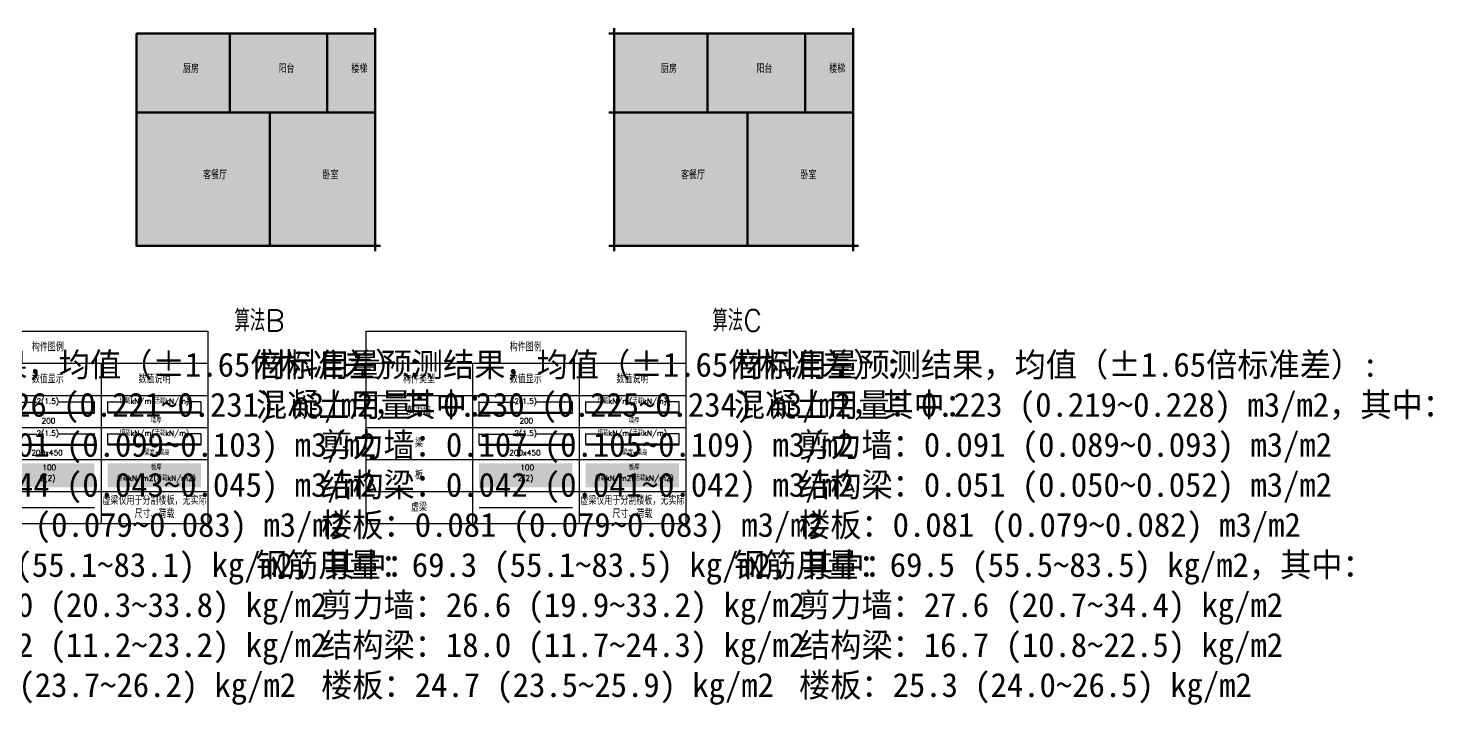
# Model space of a CAD drawing. Header units: millimetres. Extents: x -10775 to 97554, y -20484 to 9827.
# Drawn here: x 44877 to 97554, y -20484 to 4874 of the extents above; entities that cross this region are included whole.
import ezdxf

# ---------------------------------------------------------------- set-up
doc = ezdxf.new("R2010")
doc.units = ezdxf.units.MM
for name, color, linetype, lineweight in [('GANIO_BEAM', 5, 'Continuous', 50), ('GANIO_SHEARWALL', 1, 'Continuous', 50), ('GANIO_SPACE', 3, 'Continuous', 50), ('GANIO_WALL', 2, 'Continuous', 50), ('GANIO_WinDoor', 4, 'Continuous', 50)]:
    doc.layers.add(name, color=color, linetype=linetype, lineweight=lineweight)
for name, color, linetype in [('GANIO_CMQ', 3, 'Continuous'), ('GANIO_DUMMY_BEAM', 150, 'Continuous'), ('GANIO_LEGEND', 7, 'Continuous'), ('GANIO_SLAB', 6, 'Continuous'), ('GANIO_Text', 3, 'Continuous')]:
    doc.layers.add(name, color=color, linetype=linetype)
doc.styles.add('AIstructureText', font='txt.shx', dxfattribs={"bigfont": 'gbcbig.shx'})
doc.dimstyles.new('AIstructureDimStyle', dxfattribs={"dimtxt": 2, "dimasz": 0.18, "dimexe": 0.18, "dimexo": 0.0625, "dimgap": 0.09, "dimtad": 0, "dimtih": 1, "dimtoh": 1, "dimdec": 4, "dimzin": 0, "dimdsep": 46, "dimtxsty": 'AIstructureText', "dimcen": 0.09, "dimadec": 0, "dimazin": 0, "dimtfac": 1, "dimtdec": 4, "dimtofl": 0, "dimtmove": 0, "dimatfit": 3, "dimfxl": 1, "dimtolj": 1, "dimtzin": 0, "dimarcsym": 0})

# ---------------------------------------------------------------- blocks, each defined once
blk = doc.blocks.new('space2026042410032556202220')
at = {"layer": 'GANIO_SPACE', "color": 3}
blk.add_lwpolyline([(52436, 4674), (56096, 4674), (56096, 3569), (56096, 2819), (56096, 1714), (54786, 1714), (53936, 1714), (53086, 1714), (52436, 1714), (52436, 2819), (52436, 3569)], close=True, dxfattribs=at)
at = {"layer": 'GANIO_Text', "color": 3, "style": 'AIstructureText'}
blk.add_text('阳台', height=300, dxfattribs=at).set_placement((54266, 3194))
blk = doc.blocks.new('space2026042410032556202220space20260424100325562022205620222')
at = {"layer": 'GANIO_SPACE', "color": 3}
blk.add_lwpolyline([(48936, 4674), (52436, 4674), (52436, 3569), (52436, 2819), (52436, 1714), (48936, 1714)], close=True, dxfattribs=at)
at = {"layer": 'GANIO_Text', "color": 3, "style": 'AIstructureText'}
blk.add_text('厨房', height=300, dxfattribs=at).set_placement((50686, 3194))
blk = doc.blocks.new('space2026042410032556202220space20260424100325562022205620222space2026042410032556202220space202604241003255620222056202225620222')
at = {"layer": 'GANIO_SPACE', "color": 3}
blk.add_lwpolyline([(56096, 4674), (57896, 4674), (57896, 1714), (56096, 1714), (56096, 2819), (56096, 3569)], close=True, dxfattribs=at)
at = {"layer": 'GANIO_Text', "color": 3, "style": 'AIstructureText'}
blk.add_text('楼梯', height=300, dxfattribs=at).set_placement((56996, 3194))
blk = doc.blocks.new('space2026042410032556202220space20260424100325562022205620222space2026042410032556202220space202604241003255620222056202225620222space2026042410032556202220space20260424100325562022205620222space2026042410032556202220space2026042410032556202220562022256202225620222')
at = {"layer": 'GANIO_SPACE', "color": 3}
blk.add_lwpolyline([(54786, 1714), (56096, 1714), (57896, 1714), (57896, -3286), (53936, -3286), (53936, 1714)], close=True, dxfattribs=at)
at = {"layer": 'GANIO_Text', "color": 3, "style": 'AIstructureText'}
blk.add_text('卧室', height=300, dxfattribs=at).set_placement((55916, -786))
blk = doc.blocks.new('space2026042410032556202220space20260424100325562022205620222space2026042410032556202220space202604241003255620222056202225620222space2026042410032556202220space20260424100325562022205620222space2026042410032556202220space2026042410032556202220562022256202225620222space2026042410032556202220space20260424100325562022205620222space2026042410032556202220space202604241003255620222056202225620222space2026042410032556202220space20260424100325562022205620222space2026042410032556202220space20260424100325562022205620222562022256202225620222')
at = {"layer": 'GANIO_SPACE', "color": 3}
blk.add_lwpolyline([(48936, 1714), (52436, 1714), (53086, 1714), (53936, 1714), (53936, -3286), (48936, -3286)], close=True, dxfattribs=at)
at = {"layer": 'GANIO_Text', "color": 3, "style": 'AIstructureText'}
blk.add_text('客餐厅', height=300, dxfattribs=at).set_placement((51436, -786))
blk = doc.blocks.new('AIstructureGAN2026042410032560520')
at = {"layer": 'GANIO_WALL', "color": 2, "lineweight": 50}
for p, q in [((48936.101, 4674.424), (52436.101, 4674.424)), ((48936.101, 1714.424), (48936.101, 4674.424)), ((52436.101, 4674.424), (56096.101, 4674.424)), ((52436.101, 3569.424), (52436.101, 4674.424)), ((56096.101, 4674.424), (57896.101, 4674.424)), ((56096.101, 3569.424), (56096.101, 4674.424)), ((57896.101, 1714.424), (57896.101, 4674.424)), ((52436.101, 1714.424), (52436.101, 2819.424)), ((56096.101, 1714.424), (56096.101, 2819.424)), ((48936.101, 1714.424), (52436.101, 1714.424)), ((48936.101, -3285.576), (48936.101, 1714.424)), ((52436.101, 1714.424), (53086.101, 1714.424)), ((53936.101, -3285.576), (53936.101, 1714.424)), ((54786.101, 1714.424), (56096.101, 1714.424)), ((56096.101, 1714.424), (57896.101, 1714.424)), ((57896.101, -3285.576), (57896.101, 1714.424)), ((48936.101, -3285.576), (53936.101, -3285.576)), ((53936.101, -3285.576), (57896.101, -3285.576))]:
    blk.add_line(p, q, dxfattribs=at)
at = {"layer": 'GANIO_WinDoor', "color": 4, "lineweight": 50}
for p, q in [((52436.101, 2819.424), (52436.101, 3569.424)), ((56096.101, 2819.424), (56096.101, 3569.424)), ((53086.101, 1714.424), (53936.101, 1714.424)), ((53936.101, 1714.424), (54786.101, 1714.424))]:
    blk.add_line(p, q, dxfattribs=at)
for name in ['space2026042410032556202220space20260424100325562022205620222', 'space2026042410032556202220', 'space2026042410032556202220space20260424100325562022205620222space2026042410032556202220space202604241003255620222056202225620222', 'space2026042410032556202220space20260424100325562022205620222space2026042410032556202220space202604241003255620222056202225620222space2026042410032556202220space20260424100325562022205620222space2026042410032556202220space2026042410032556202220562022256202225620222space2026042410032556202220space20260424100325562022205620222space2026042410032556202220space202604241003255620222056202225620222space2026042410032556202220space20260424100325562022205620222space2026042410032556202220space20260424100325562022205620222562022256202225620222', 'space2026042410032556202220space20260424100325562022205620222space2026042410032556202220space202604241003255620222056202225620222space2026042410032556202220space20260424100325562022205620222space2026042410032556202220space2026042410032556202220562022256202225620222']:
    blk.add_blockref(name, (0, 0))
blk = doc.blocks.new('*D64')
at = {"layer": 'Defpoints', "color": 0, "transparency": 16777216}
for p in [(49616.101, -6085.576), (46116.101, -6485.576), (49616.101, -6485.576)]:
    blk.add_point(p, dxfattribs=at)
at = {"layer": 'GANIO_LEGEND', "color": 0, "lineweight": -2, "transparency": 16777216}
for p, q in [((46116.101, -6479.326), (46116.101, -6067.576)), ((46134.101, -6085.576), (47457.101, -6085.576)), ((49598.101, -6085.576), (48275.101, -6085.576)), ((49616.101, -6479.326), (49616.101, -6067.576))]:
    blk.add_line(p, q, dxfattribs=at)
at = {"layer": 'GANIO_LEGEND', "color": 0, "transparency": 16777216}
for points in [[(46134.101, -6082.576), (46134.101, -6088.576), (46116.101, -6085.576)], [(49598.101, -6082.576), (49598.101, -6088.576), (49616.101, -6085.576)]]:
    blk.add_solid(points, dxfattribs=at)
at = {"layer": 'GANIO_LEGEND', "color": 0, "transparency": 16777216, "insert": (47866.101, -6085.576), "char_height": 200, "attachment_point": 5, "style": 'AIstructureText'}
blk.add_mtext('\\A1;2(1.5)', dxfattribs=at)
blk = doc.blocks.new('*D65')
at = {"layer": 'Defpoints', "color": 0, "transparency": 16777216}
for p in [(49616, -6086), (46116, -6486), (49616, -6486)]:
    blk.add_point(p, dxfattribs=at)
at = {"layer": 'GANIO_LEGEND', "color": 0, "lineweight": -2, "transparency": 16777216}
for p, q in [((46116, -6479), (46116, -6068)), ((46134, -6086), (46673, -6086)), ((49598, -6086), (49060, -6086)), ((49616, -6479), (49616, -6068))]:
    blk.add_line(p, q, dxfattribs=at)
at = {"layer": 'GANIO_LEGEND', "color": 0, "transparency": 16777216}
for points in [[(46134, -6083), (46134, -6089), (46116, -6086)], [(49598, -6083), (49598, -6089), (49616, -6086)]]:
    blk.add_solid(points, dxfattribs=at)
at = {"layer": 'GANIO_LEGEND', "color": 0, "transparency": 16777216, "insert": (47866, -6086), "char_height": 200, "attachment_point": 5, "style": 'AIstructureText'}
blk.add_mtext('\\A1;恒载kN/m(活载kN/m)', dxfattribs=at)
blk = doc.blocks.new('*D66')
at = {"layer": 'Defpoints', "color": 0, "transparency": 16777216}
for p in [(49616.101, -7285.576), (46116.101, -7685.576), (49616.101, -7685.576)]:
    blk.add_point(p, dxfattribs=at)
at = {"layer": 'GANIO_LEGEND', "color": 0, "lineweight": -2, "transparency": 16777216}
for p, q in [((46116.101, -7679.326), (46116.101, -7267.576)), ((46134.101, -7285.576), (47457.101, -7285.576)), ((49598.101, -7285.576), (48275.101, -7285.576)), ((49616.101, -7679.326), (49616.101, -7267.576))]:
    blk.add_line(p, q, dxfattribs=at)
at = {"layer": 'GANIO_LEGEND', "color": 0, "transparency": 16777216}
for points in [[(46134.101, -7282.576), (46134.101, -7288.576), (46116.101, -7285.576)], [(49598.101, -7282.576), (49598.101, -7288.576), (49616.101, -7285.576)]]:
    blk.add_solid(points, dxfattribs=at)
at = {"layer": 'GANIO_LEGEND', "color": 0, "transparency": 16777216, "insert": (47866.101, -7285.576), "char_height": 200, "attachment_point": 5, "style": 'AIstructureText'}
blk.add_mtext('\\A1;2(1.5)', dxfattribs=at)
blk = doc.blocks.new('*D67')
at = {"layer": 'Defpoints', "color": 0, "transparency": 16777216}
for p in [(49616, -7286), (46116, -7686), (49616, -7686)]:
    blk.add_point(p, dxfattribs=at)
at = {"layer": 'GANIO_LEGEND', "color": 0, "lineweight": -2, "transparency": 16777216}
for p, q in [((46116, -7679), (46116, -7268)), ((46134, -7286), (46673, -7286)), ((49598, -7286), (49060, -7286)), ((49616, -7679), (49616, -7268))]:
    blk.add_line(p, q, dxfattribs=at)
at = {"layer": 'GANIO_LEGEND', "color": 0, "transparency": 16777216}
for points in [[(46134, -7283), (46134, -7289), (46116, -7286)], [(49598, -7283), (49598, -7289), (49616, -7286)]]:
    blk.add_solid(points, dxfattribs=at)
at = {"layer": 'GANIO_LEGEND', "color": 0, "transparency": 16777216, "insert": (47866, -7286), "char_height": 200, "attachment_point": 5, "style": 'AIstructureText'}
blk.add_mtext('\\A1;恒载kN/m(活载kN/m)', dxfattribs=at)
blk = doc.blocks.new('AIstructureGAN2026042410032560520table605605605605605')
at = {"layer": 'GANIO_LEGEND', "transparency": 33554512}
blk.add_hatch(color=6, dxfattribs=at).paths.add_polyline_path([(46116.101, -8385.576), (46116.101, -9285.576), (49616.101, -9285.576), (49616.101, -8385.576)], flags=16)
at = {"layer": 'GANIO_LEGEND', "color": 7, "style": 'AIstructureText'}
for s, p in [('2(2)', (47566.101, -9035.576)), ('100', (47666.101, -8635.576))]:
    blk.add_text(s, height=200, dxfattribs=at).set_placement(p)
blk = doc.blocks.new('AIstructureGAN2026042410032560520table605605605605605605')
at = {"layer": 'GANIO_LEGEND', "transparency": 33554512}
blk.add_hatch(color=6, dxfattribs=at).paths.add_polyline_path([(46116, -8386), (46116, -9286), (49616, -9286), (49616, -8386)], flags=16)
at = {"layer": 'GANIO_LEGEND', "color": 7, "style": 'AIstructureText'}
for s, p in [('板厚', (47732, -8636)), ('恒载kN/m2(活载kN/m2)', (46475, -9036))]:
    blk.add_text(s, height=200, dxfattribs=at).set_placement(p)
blk = doc.blocks.new('AIstructureGAN2026042410032560520table605605605605605605605')
at = {"layer": 'GANIO_DUMMY_BEAM'}
blk.add_line((46116.101, -10485.576), (49616.101, -10485.576), dxfattribs=at)
blk = doc.blocks.new('space2026042410032531119920')
at = {"layer": 'GANIO_SPACE', "color": 3}
blk.add_lwpolyline([(70356, 4674), (74016, 4674), (74016, 3569), (74016, 2819), (74016, 1714), (72706, 1714), (71856, 1714), (71006, 1714), (70356, 1714), (70356, 2819), (70356, 3569)], close=True, dxfattribs=at)
at = {"layer": 'GANIO_Text', "color": 3, "style": 'AIstructureText'}
blk.add_text('阳台', height=300, dxfattribs=at).set_placement((72186, 3194))
blk = doc.blocks.new('space2026042410032531119920space20260424100325311199203111992')
at = {"layer": 'GANIO_SPACE', "color": 3}
blk.add_lwpolyline([(66856, 4674), (70356, 4674), (70356, 3569), (70356, 2819), (70356, 1714), (66856, 1714)], close=True, dxfattribs=at)
at = {"layer": 'GANIO_Text', "color": 3, "style": 'AIstructureText'}
blk.add_text('厨房', height=300, dxfattribs=at).set_placement((68606, 3194))
blk = doc.blocks.new('space2026042410032531119920space20260424100325311199203111992space2026042410032531119920space202604241003253111992031119923111992')
at = {"layer": 'GANIO_SPACE', "color": 3}
blk.add_lwpolyline([(74016, 4674), (75816, 4674), (75816, 1714), (74016, 1714), (74016, 2819), (74016, 3569)], close=True, dxfattribs=at)
at = {"layer": 'GANIO_Text', "color": 3, "style": 'AIstructureText'}
blk.add_text('楼梯', height=300, dxfattribs=at).set_placement((74916, 3194))
blk = doc.blocks.new('space2026042410032531119920space20260424100325311199203111992space2026042410032531119920space202604241003253111992031119923111992space2026042410032531119920space20260424100325311199203111992space2026042410032531119920space2026042410032531119920311199231119923111992')
at = {"layer": 'GANIO_SPACE', "color": 3}
blk.add_lwpolyline([(72706, 1714), (74016, 1714), (75816, 1714), (75816, -3286), (71856, -3286), (71856, 1714)], close=True, dxfattribs=at)
at = {"layer": 'GANIO_Text', "color": 3, "style": 'AIstructureText'}
blk.add_text('卧室', height=300, dxfattribs=at).set_placement((73836, -786))
blk = doc.blocks.new('space2026042410032531119920space20260424100325311199203111992space2026042410032531119920space202604241003253111992031119923111992space2026042410032531119920space20260424100325311199203111992space2026042410032531119920space2026042410032531119920311199231119923111992space2026042410032531119920space20260424100325311199203111992space2026042410032531119920space202604241003253111992031119923111992space2026042410032531119920space20260424100325311199203111992space2026042410032531119920space20260424100325311199203111992311199231119923111992')
at = {"layer": 'GANIO_SPACE', "color": 3}
blk.add_lwpolyline([(66856, 1714), (70356, 1714), (71006, 1714), (71856, 1714), (71856, -3286), (66856, -3286)], close=True, dxfattribs=at)
at = {"layer": 'GANIO_Text', "color": 3, "style": 'AIstructureText'}
blk.add_text('客餐厅', height=300, dxfattribs=at).set_placement((69356, -786))
blk = doc.blocks.new('AIstructureGAN2026042410032537930')
at = {"layer": 'GANIO_WALL', "color": 2, "lineweight": 50}
for p, q in [((66856.101, 4674.424), (70356.101, 4674.424)), ((66856.101, 1714.424), (66856.101, 4674.424)), ((70356.101, 4674.424), (74016.101, 4674.424)), ((70356.101, 3569.424), (70356.101, 4674.424)), ((74016.101, 4674.424), (75816.101, 4674.424)), ((74016.101, 3569.424), (74016.101, 4674.424)), ((75816.101, 1714.424), (75816.101, 4674.424)), ((70356.101, 1714.424), (70356.101, 2819.424)), ((74016.101, 1714.424), (74016.101, 2819.424)), ((66856.101, 1714.424), (70356.101, 1714.424)), ((66856.101, -3285.576), (66856.101, 1714.424)), ((70356.101, 1714.424), (71006.101, 1714.424)), ((71856.101, -3285.576), (71856.101, 1714.424)), ((72706.101, 1714.424), (74016.101, 1714.424)), ((74016.101, 1714.424), (75816.101, 1714.424)), ((75816.101, -3285.576), (75816.101, 1714.424)), ((66856.101, -3285.576), (71856.101, -3285.576)), ((71856.101, -3285.576), (75816.101, -3285.576))]:
    blk.add_line(p, q, dxfattribs=at)
at = {"layer": 'GANIO_WinDoor', "color": 4, "lineweight": 50}
for p, q in [((70356.101, 2819.424), (70356.101, 3569.424)), ((74016.101, 2819.424), (74016.101, 3569.424)), ((71006.101, 1714.424), (71856.101, 1714.424)), ((71856.101, 1714.424), (72706.101, 1714.424))]:
    blk.add_line(p, q, dxfattribs=at)
for name in ['space2026042410032531119920space20260424100325311199203111992', 'space2026042410032531119920', 'space2026042410032531119920space20260424100325311199203111992space2026042410032531119920space202604241003253111992031119923111992', 'space2026042410032531119920space20260424100325311199203111992space2026042410032531119920space202604241003253111992031119923111992space2026042410032531119920space20260424100325311199203111992space2026042410032531119920space2026042410032531119920311199231119923111992space2026042410032531119920space20260424100325311199203111992space2026042410032531119920space202604241003253111992031119923111992space2026042410032531119920space20260424100325311199203111992space2026042410032531119920space20260424100325311199203111992311199231119923111992', 'space2026042410032531119920space20260424100325311199203111992space2026042410032531119920space202604241003253111992031119923111992space2026042410032531119920space20260424100325311199203111992space2026042410032531119920space2026042410032531119920311199231119923111992']:
    blk.add_blockref(name, (0, 0))
blk = doc.blocks.new('*D82')
at = {"layer": 'Defpoints', "color": 0, "transparency": 16777216}
for p in [(67536.101, -6085.576), (64036.101, -6485.576), (67536.101, -6485.576)]:
    blk.add_point(p, dxfattribs=at)
at = {"layer": 'GANIO_LEGEND', "color": 0, "lineweight": -2, "transparency": 16777216}
for p, q in [((64036.101, -6479.326), (64036.101, -6067.576)), ((64054.101, -6085.576), (65377.101, -6085.576)), ((67518.101, -6085.576), (66195.101, -6085.576)), ((67536.101, -6479.326), (67536.101, -6067.576))]:
    blk.add_line(p, q, dxfattribs=at)
at = {"layer": 'GANIO_LEGEND', "color": 0, "transparency": 16777216}
for points in [[(64054.101, -6082.576), (64054.101, -6088.576), (64036.101, -6085.576)], [(67518.101, -6082.576), (67518.101, -6088.576), (67536.101, -6085.576)]]:
    blk.add_solid(points, dxfattribs=at)
at = {"layer": 'GANIO_LEGEND', "color": 0, "transparency": 16777216, "insert": (65786.101, -6085.576), "char_height": 200, "attachment_point": 5, "style": 'AIstructureText'}
blk.add_mtext('\\A1;2(1.5)', dxfattribs=at)
blk = doc.blocks.new('*D83')
at = {"layer": 'Defpoints', "color": 0, "transparency": 16777216}
for p in [(67536, -6086), (64036, -6486), (67536, -6486)]:
    blk.add_point(p, dxfattribs=at)
at = {"layer": 'GANIO_LEGEND', "color": 0, "lineweight": -2, "transparency": 16777216}
for p, q in [((64036, -6479), (64036, -6068)), ((64054, -6086), (64593, -6086)), ((67518, -6086), (66980, -6086)), ((67536, -6479), (67536, -6068))]:
    blk.add_line(p, q, dxfattribs=at)
at = {"layer": 'GANIO_LEGEND', "color": 0, "transparency": 16777216}
for points in [[(64054, -6083), (64054, -6089), (64036, -6086)], [(67518, -6083), (67518, -6089), (67536, -6086)]]:
    blk.add_solid(points, dxfattribs=at)
at = {"layer": 'GANIO_LEGEND', "color": 0, "transparency": 16777216, "insert": (65786, -6086), "char_height": 200, "attachment_point": 5, "style": 'AIstructureText'}
blk.add_mtext('\\A1;恒载kN/m(活载kN/m)', dxfattribs=at)
blk = doc.blocks.new('*D84')
at = {"layer": 'Defpoints', "color": 0, "transparency": 16777216}
for p in [(67536.101, -7285.576), (64036.101, -7685.576), (67536.101, -7685.576)]:
    blk.add_point(p, dxfattribs=at)
at = {"layer": 'GANIO_LEGEND', "color": 0, "lineweight": -2, "transparency": 16777216}
for p, q in [((64036.101, -7679.326), (64036.101, -7267.576)), ((64054.101, -7285.576), (65377.101, -7285.576)), ((67518.101, -7285.576), (66195.101, -7285.576)), ((67536.101, -7679.326), (67536.101, -7267.576))]:
    blk.add_line(p, q, dxfattribs=at)
at = {"layer": 'GANIO_LEGEND', "color": 0, "transparency": 16777216}
for points in [[(64054.101, -7282.576), (64054.101, -7288.576), (64036.101, -7285.576)], [(67518.101, -7282.576), (67518.101, -7288.576), (67536.101, -7285.576)]]:
    blk.add_solid(points, dxfattribs=at)
at = {"layer": 'GANIO_LEGEND', "color": 0, "transparency": 16777216, "insert": (65786.101, -7285.576), "char_height": 200, "attachment_point": 5, "style": 'AIstructureText'}
blk.add_mtext('\\A1;2(1.5)', dxfattribs=at)
blk = doc.blocks.new('*D85')
at = {"layer": 'Defpoints', "color": 0, "transparency": 16777216}
for p in [(67536, -7286), (64036, -7686), (67536, -7686)]:
    blk.add_point(p, dxfattribs=at)
at = {"layer": 'GANIO_LEGEND', "color": 0, "lineweight": -2, "transparency": 16777216}
for p, q in [((64036, -7679), (64036, -7268)), ((64054, -7286), (64593, -7286)), ((67518, -7286), (66980, -7286)), ((67536, -7679), (67536, -7268))]:
    blk.add_line(p, q, dxfattribs=at)
at = {"layer": 'GANIO_LEGEND', "color": 0, "transparency": 16777216}
for points in [[(64054, -7283), (64054, -7289), (64036, -7286)], [(67518, -7283), (67518, -7289), (67536, -7286)]]:
    blk.add_solid(points, dxfattribs=at)
at = {"layer": 'GANIO_LEGEND', "color": 0, "transparency": 16777216, "insert": (65786, -7286), "char_height": 200, "attachment_point": 5, "style": 'AIstructureText'}
blk.add_mtext('\\A1;恒载kN/m(活载kN/m)', dxfattribs=at)
blk = doc.blocks.new('AIstructureGAN2026042410032537930table702702702702702')
at = {"layer": 'GANIO_LEGEND', "transparency": 33554512}
blk.add_hatch(color=6, dxfattribs=at).paths.add_polyline_path([(64036.101, -8385.576), (64036.101, -9285.576), (67536.101, -9285.576), (67536.101, -8385.576)], flags=16)
at = {"layer": 'GANIO_LEGEND', "color": 7, "style": 'AIstructureText'}
for s, p in [('2(2)', (65486.101, -9035.576)), ('100', (65586.101, -8635.576))]:
    blk.add_text(s, height=200, dxfattribs=at).set_placement(p)
blk = doc.blocks.new('AIstructureGAN2026042410032537930table702702702702702702')
at = {"layer": 'GANIO_LEGEND', "transparency": 33554512}
blk.add_hatch(color=6, dxfattribs=at).paths.add_polyline_path([(64036, -8386), (64036, -9286), (67536, -9286), (67536, -8386)], flags=16)
at = {"layer": 'GANIO_LEGEND', "color": 7, "style": 'AIstructureText'}
for s, p in [('板厚', (65652, -8636)), ('恒载kN/m2(活载kN/m2)', (64395, -9036))]:
    blk.add_text(s, height=200, dxfattribs=at).set_placement(p)
blk = doc.blocks.new('AIstructureGAN2026042410032537930table702702702702702702702')
at = {"layer": 'GANIO_DUMMY_BEAM'}
blk.add_line((64036.101, -10485.576), (67536.101, -10485.576), dxfattribs=at)
blk = doc.blocks.new('AIstructureGAN2026042410032560520table605')
at = {"layer": 'GANIO_SHEARWALL'}
blk.add_line((46116.101, -6485.576), (49616.101, -6485.576), dxfattribs=at)
at = {"layer": 'GANIO_LEGEND', "color": 7, "style": 'AIstructureText'}
blk.add_text('200', height=200, dxfattribs=at).set_placement((47632.76767, -6885.576))
at = {"layer": 'GANIO_LEGEND', "color": 7}
dim = blk.add_linear_dim(base=(49616.101, -6085.576), p1=(46116.101, -6485.576), p2=(49616.101, -6485.576), text='2(1.5)', dimstyle='AIstructureDimStyle', override={"dimscale": 100, "dimtxt": 2}, dxfattribs=at)
dim.commit()
dim.dimension.update_dxf_attribs({"geometry": '*D64', "text_midpoint": (47866.101, -6085.576), "dimtype": 160})
blk = doc.blocks.new('AIstructureGAN2026042410032560520table605605')
at = {"layer": 'GANIO_SHEARWALL'}
blk.add_line((46116.101, -6485.576), (49616.101, -6485.576), dxfattribs=at)
at = {"layer": 'GANIO_LEGEND', "color": 7, "style": 'AIstructureText'}
blk.add_text('墙厚', height=200, dxfattribs=at).set_placement((47731.54218, -6885.576))
at = {"layer": 'GANIO_LEGEND', "color": 7}
dim = blk.add_linear_dim(base=(49616.101, -6085.576), p1=(46116.101, -6485.576), p2=(49616.101, -6485.576), text='恒载kN/m(活载kN/m)', dimstyle='AIstructureDimStyle', override={"dimscale": 100, "dimtxt": 2}, dxfattribs=at)
dim.commit()
dim.dimension.update_dxf_attribs({"geometry": '*D65', "text_midpoint": (47866.101, -6085.576), "dimtype": 160})
blk = doc.blocks.new('AIstructureGAN2026042410032560520table605605605')
at = {"layer": 'GANIO_BEAM'}
blk.add_line((46116.101, -7685.576), (49616.101, -7685.576), dxfattribs=at)
at = {"layer": 'GANIO_LEGEND', "color": 7, "style": 'AIstructureText'}
blk.add_text('200x450', height=200, dxfattribs=at).set_placement((47249.43433, -8085.576))
at = {"layer": 'GANIO_LEGEND', "color": 7}
dim = blk.add_linear_dim(base=(49616.101, -7285.576), p1=(46116.101, -7685.576), p2=(49616.101, -7685.576), text='2(1.5)', dimstyle='AIstructureDimStyle', override={"dimscale": 100, "dimtxt": 2}, dxfattribs=at)
dim.commit()
dim.dimension.update_dxf_attribs({"geometry": '*D66', "text_midpoint": (47866.101, -7285.576), "dimtype": 160})
blk = doc.blocks.new('AIstructureGAN2026042410032560520table605605605605')
at = {"layer": 'GANIO_BEAM'}
blk.add_line((46116.101, -7685.576), (49616.101, -7685.576), dxfattribs=at)
at = {"layer": 'GANIO_LEGEND', "color": 7, "style": 'AIstructureText'}
blk.add_text('梁宽x梁高', height=200, dxfattribs=at).set_placement((47487.05688, -8085.576))
at = {"layer": 'GANIO_LEGEND', "color": 7}
dim = blk.add_linear_dim(base=(49616.101, -7285.576), p1=(46116.101, -7685.576), p2=(49616.101, -7685.576), text='恒载kN/m(活载kN/m)', dimstyle='AIstructureDimStyle', override={"dimscale": 100, "dimtxt": 2}, dxfattribs=at)
dim.commit()
dim.dimension.update_dxf_attribs({"geometry": '*D67', "text_midpoint": (47866.101, -7285.576), "dimtype": 160})
blk = doc.blocks.new('*T68')
at = {"layer": 'GANIO_LEGEND', "color": 0, "linetype": 'ByBlock', "lineweight": -2, "transparency": 16777216}
for p, q in [((0, 0), (12000, 0)), ((0, 0), (0, -7200)), ((12000, 0), (12000, -7200)), ((0, -1200), (12000, -1200)), ((4000, -1200), (4000, -7200)), ((8000, -1200), (8000, -7200)), ((0, -2400), (12000, -2400)), ((0, -3600), (12000, -3600)), ((0, -4800), (12000, -4800)), ((0, -6000), (12000, -6000)), ((0, -7200), (12000, -7200))]:
    blk.add_line(p, q, dxfattribs=at)
at = {"layer": 'GANIO_LEGEND', "color": 0, "transparency": 16777216}
for name, p in [('AIstructureGAN2026042410032560520table605', (-41866, 3436)), ('AIstructureGAN2026042410032560520table605605', (-37866, 3439)), ('AIstructureGAN2026042410032560520table605605605', (-41866, 3436)), ('AIstructureGAN2026042410032560520table605605605605', (-37866, 3439)), ('AIstructureGAN2026042410032560520table605605605605605', (-41866, 3436)), ('AIstructureGAN2026042410032560520table605605605605605605', (-37866, 3436)), ('AIstructureGAN2026042410032560520table605605605605605605605', (-41866, 3886))]:
    blk.add_blockref(name, p, dxfattribs=at)
at = {"layer": 'GANIO_LEGEND', "color": 0, "transparency": 16777216, "char_height": 300, "attachment_point": 5, "style": 'AIstructureText'}
for s, insert, width in [('构件图例', (6000, -600), 11999.88), ('构件类型', (2000, -1800), 3999.88), ('数值显示', (6000, -1800), 3999.88), ('数值说明', (10000, -1800), 3999.88), ('剪力墙', (2000, -3000), 3999.88), ('梁', (2000, -4200), 3999.88), ('板', (2000, -5400), 3999.88), ('虚梁', (2000, -6600), 3999.88), ('虚梁仅用于分割楼板，无实际尺寸、荷载', (10000, -6600), 3999.88)]:
    blk.add_mtext(s, dxfattribs=dict(at, insert=insert, width=width))
blk = doc.blocks.new('AIstructureGAN2026042410032537930table702')
at = {"layer": 'GANIO_SHEARWALL'}
blk.add_line((64036.101, -6485.576), (67536.101, -6485.576), dxfattribs=at)
at = {"layer": 'GANIO_LEGEND', "color": 7, "style": 'AIstructureText'}
blk.add_text('200', height=200, dxfattribs=at).set_placement((65552.76767, -6885.576))
at = {"layer": 'GANIO_LEGEND', "color": 7}
dim = blk.add_linear_dim(base=(67536.101, -6085.576), p1=(64036.101, -6485.576), p2=(67536.101, -6485.576), text='2(1.5)', dimstyle='AIstructureDimStyle', override={"dimscale": 100, "dimtxt": 2}, dxfattribs=at)
dim.commit()
dim.dimension.update_dxf_attribs({"geometry": '*D82', "text_midpoint": (65786.101, -6085.576), "dimtype": 160})
blk = doc.blocks.new('AIstructureGAN2026042410032537930table702702')
at = {"layer": 'GANIO_SHEARWALL'}
blk.add_line((64036.101, -6485.576), (67536.101, -6485.576), dxfattribs=at)
at = {"layer": 'GANIO_LEGEND', "color": 7, "style": 'AIstructureText'}
blk.add_text('墙厚', height=200, dxfattribs=at).set_placement((65651.54218, -6885.576))
at = {"layer": 'GANIO_LEGEND', "color": 7}
dim = blk.add_linear_dim(base=(67536.101, -6085.576), p1=(64036.101, -6485.576), p2=(67536.101, -6485.576), text='恒载kN/m(活载kN/m)', dimstyle='AIstructureDimStyle', override={"dimscale": 100, "dimtxt": 2}, dxfattribs=at)
dim.commit()
dim.dimension.update_dxf_attribs({"geometry": '*D83', "text_midpoint": (65786.101, -6085.576), "dimtype": 160})
blk = doc.blocks.new('AIstructureGAN2026042410032537930table702702702')
at = {"layer": 'GANIO_BEAM'}
blk.add_line((64036.101, -7685.576), (67536.101, -7685.576), dxfattribs=at)
at = {"layer": 'GANIO_LEGEND', "color": 7, "style": 'AIstructureText'}
blk.add_text('200x450', height=200, dxfattribs=at).set_placement((65169.43433, -8085.576))
at = {"layer": 'GANIO_LEGEND', "color": 7}
dim = blk.add_linear_dim(base=(67536.101, -7285.576), p1=(64036.101, -7685.576), p2=(67536.101, -7685.576), text='2(1.5)', dimstyle='AIstructureDimStyle', override={"dimscale": 100, "dimtxt": 2}, dxfattribs=at)
dim.commit()
dim.dimension.update_dxf_attribs({"geometry": '*D84', "text_midpoint": (65786.101, -7285.576), "dimtype": 160})
blk = doc.blocks.new('AIstructureGAN2026042410032537930table702702702702')
at = {"layer": 'GANIO_BEAM'}
blk.add_line((64036.101, -7685.576), (67536.101, -7685.576), dxfattribs=at)
at = {"layer": 'GANIO_LEGEND', "color": 7, "style": 'AIstructureText'}
blk.add_text('梁宽x梁高', height=200, dxfattribs=at).set_placement((65407.05688, -8085.576))
at = {"layer": 'GANIO_LEGEND', "color": 7}
dim = blk.add_linear_dim(base=(67536.101, -7285.576), p1=(64036.101, -7685.576), p2=(67536.101, -7685.576), text='恒载kN/m(活载kN/m)', dimstyle='AIstructureDimStyle', override={"dimscale": 100, "dimtxt": 2}, dxfattribs=at)
dim.commit()
dim.dimension.update_dxf_attribs({"geometry": '*D85', "text_midpoint": (65786.101, -7285.576), "dimtype": 160})
blk = doc.blocks.new('*T86')
at = {"layer": 'GANIO_LEGEND', "color": 0, "linetype": 'ByBlock', "lineweight": -2, "transparency": 16777216}
for p, q in [((0, 0), (12000, 0)), ((0, 0), (0, -7200)), ((12000, 0), (12000, -7200)), ((0, -1200), (12000, -1200)), ((4000, -1200), (4000, -7200)), ((8000, -1200), (8000, -7200)), ((0, -2400), (12000, -2400)), ((0, -3600), (12000, -3600)), ((0, -4800), (12000, -4800)), ((0, -6000), (12000, -6000)), ((0, -7200), (12000, -7200))]:
    blk.add_line(p, q, dxfattribs=at)
at = {"layer": 'GANIO_LEGEND', "color": 0, "transparency": 16777216}
for name, p in [('AIstructureGAN2026042410032537930table702', (-59786, 3436)), ('AIstructureGAN2026042410032537930table702702', (-55786, 3439)), ('AIstructureGAN2026042410032537930table702702702', (-59786, 3436)), ('AIstructureGAN2026042410032537930table702702702702', (-55786, 3439)), ('AIstructureGAN2026042410032537930table702702702702702', (-59786, 3436)), ('AIstructureGAN2026042410032537930table702702702702702702', (-55786, 3436)), ('AIstructureGAN2026042410032537930table702702702702702702702', (-59786, 3886))]:
    blk.add_blockref(name, p, dxfattribs=at)
at = {"layer": 'GANIO_LEGEND', "color": 0, "transparency": 16777216, "char_height": 300, "attachment_point": 5, "style": 'AIstructureText'}
for s, insert, width in [('构件图例', (6000, -600), 11999.88), ('构件类型', (2000, -1800), 3999.88), ('数值显示', (6000, -1800), 3999.88), ('数值说明', (10000, -1800), 3999.88), ('剪力墙', (2000, -3000), 3999.88), ('梁', (2000, -4200), 3999.88), ('板', (2000, -5400), 3999.88), ('虚梁', (2000, -6600), 3999.88), ('虚梁仅用于分割楼板，无实际尺寸、荷载', (10000, -6600), 3999.88)]:
    blk.add_mtext(s, dxfattribs=dict(at, insert=insert, width=width))

msp = doc.modelspace()

# ---------------------------------------------------------------- hatches: boundary and pattern name
at = {"layer": 'GANIO_SLAB', "transparency": 33554512}
for points in [[(52436.1, 1714.4), (50736.1, 1714.4), (48936.1, 1714.4), (48936.1, 2974.4), (48936.1, 4674.4), (52436.1, 4674.4), (52436.1, 3569.4), (52436.1, 2819.4)], [(53086.1, 1714.4), (52436.1, 1714.4), (52436.1, 2819.4), (52436.1, 3569.4), (52436.1, 4674.4), (56096.1, 4674.4), (56096.1, 3569.4), (56096.1, 2819.4), (56096.1, 1714.4), (54786.1, 1714.4), (53936.1, 1714.4)], [(57896.1, 1714.4), (56096.1, 1714.4), (56096.1, 2819.4), (56096.1, 3569.4), (56096.1, 4674.4), (57896.1, 4674.4), (57896.1, 3874.4), (57896.1, 2514.4)], [(67656.1, 1714.4), (66856.1, 1714.4), (66856.1, 2514.4), (66856.1, 3874.4), (66856.1, 4674.4), (67656.1, 4674.4), (69556.1, 4674.4), (70356.1, 4674.4), (70356.1, 3569.4), (70356.1, 2819.4), (70356.1, 1714.4), (69556.1, 1714.4)], [(71006.1, 1714.4), (70356.1, 1714.4), (70356.1, 2819.4), (70356.1, 3569.4), (70356.1, 4674.4), (70956.1, 4674.4), (74016.1, 4674.4), (74016.1, 3569.4), (74016.1, 2819.4), (74016.1, 1714.4), (72706.1, 1714.4), (71856.1, 1714.4)], [(75816.1, 1714.4), (74016.1, 1714.4), (74016.1, 2819.4), (74016.1, 3569.4), (74016.1, 4674.4), (75816.1, 4674.4), (75816.1, 3874.4), (75816.1, 2514.4)], [(49536.1, -3285.6), (48936.1, -3285.6), (48936.1, 1714.4), (50736.1, 1714.4), (52436.1, 1714.4), (53086.1, 1714.4), (53936.1, 1714.4), (53936.1, -2285.6), (53936.1, -3285.6), (52236.1, -3285.6)], [(54736.1, -3285.6), (53936.1, -3285.6), (53936.1, -2285.6), (53936.1, 1714.4), (54786.1, 1714.4), (56096.1, 1714.4), (57896.1, 1714.4), (57896.1, 914.4), (57896.1, -2485.6), (57896.1, -3285.6), (57096.1, -3285.6)], [(67656.1, -3285.6), (66856.1, -3285.6), (66856.1, -2485.6), (66856.1, 914.4), (66856.1, 1714.4), (67656.1, 1714.4), (69556.1, 1714.4), (70356.1, 1714.4), (71006.1, 1714.4), (71856.1, 1714.4), (71856.1, -2285.6), (71856.1, -3285.6), (71056.1, -3285.6)], [(72656.1, -3285.6), (71856.1, -3285.6), (71856.1, -2285.6), (71856.1, 1714.4), (72706.1, 1714.4), (74016.1, 1714.4), (75816.1, 1714.4), (75816.1, 914.4), (75816.1, -2485.6), (75816.1, -3285.6), (75016.1, -3285.6)]]:
    msp.add_hatch(color=6, dxfattribs=at).paths.add_polyline_path(points, flags=16)

# ---------------------------------------------------------------- linework, layer by layer
at = {"layer": 'GANIO_BEAM', "color": 5, "lineweight": 50}
for p, q in [((52436.1, 4674.4), (56096.1, 4674.4)), ((67656.1, 4674.4), (69556.1, 4674.4)), ((70956.1, 4674.4), (74016.1, 4674.4)), ((57896.1, 2514.4), (57896.1, 3874.4)), ((66856.1, 2514.4), (66856.1, 3874.4)), ((75816.1, 2514.4), (75816.1, 3874.4)), ((52436.1, 2819.4), (52436.1, 3569.4)), ((56096.1, 2819.4), (56096.1, 3569.4)), ((70356.1, 2819.4), (70356.1, 3569.4)), ((74016.1, 2819.4), (74016.1, 3569.4)), ((48936.1, 1714.4), (48936.1, 2974.4)), ((48936.1, 1714.4), (50736.1, 1714.4)), ((53086.1, 1714.4), (53936.1, 1714.4)), ((53936.1, 1714.4), (54786.1, 1714.4)), ((53936.1, -2285.6), (53936.1, 1714.4)), ((67656.1, 1714.4), (69556.1, 1714.4)), ((71006.1, 1714.4), (71856.1, 1714.4)), ((71856.1, 1714.4), (72706.1, 1714.4)), ((71856.1, -2285.6), (71856.1, 1714.4)), ((57896.1, -2485.6), (57896.1, 914.4)), ((66856.1, -2485.6), (66856.1, 914.4)), ((75816.1, -2485.6), (75816.1, 914.4)), ((49536.1, -3285.6), (52236.1, -3285.6)), ((54736.1, -3285.6), (57096.1, -3285.6)), ((67656.1, -3285.6), (71056.1, -3285.6)), ((72656.1, -3285.6), (75016.1, -3285.6))]:
    msp.add_line(p, q, dxfattribs=at)
at = {"layer": 'GANIO_SHEARWALL', "color": 1, "lineweight": 50}
for p, q in [((57896.1, 3874.4), (57896.1, 4874.4)), ((66856.1, 3874.4), (66856.1, 4874.4)), ((75816.1, 3874.4), (75816.1, 4874.4)), ((48936.1, 4674.4), (52436.1, 4674.4)), ((48936.1, 2974.4), (48936.1, 4674.4)), ((52436.1, 3569.4), (52436.1, 4674.4)), ((56096.1, 4674.4), (57896.1, 4674.4)), ((56096.1, 3569.4), (56096.1, 4674.4)), ((66656.1, 4674.4), (67656.1, 4674.4)), ((69556.1, 4674.4), (70956.1, 4674.4)), ((70356.1, 3569.4), (70356.1, 4674.4)), ((74016.1, 4674.4), (75816.1, 4674.4)), ((74016.1, 3569.4), (74016.1, 4674.4)), ((52436.1, 1714.4), (52436.1, 2819.4)), ((56096.1, 1714.4), (56096.1, 2819.4)), ((70356.1, 1714.4), (70356.1, 2819.4)), ((74016.1, 1714.4), (74016.1, 2819.4)), ((57896.1, 1714.4), (57896.1, 2514.4)), ((66856.1, 1714.4), (66856.1, 2514.4)), ((75816.1, 1714.4), (75816.1, 2514.4)), ((48936.1, -3285.6), (48936.1, 1714.4)), ((50736.1, 1714.4), (52436.1, 1714.4)), ((52436.1, 1714.4), (53086.1, 1714.4)), ((54786.1, 1714.4), (56096.1, 1714.4)), ((56096.1, 1714.4), (57896.1, 1714.4)), ((57896.1, 914.4), (57896.1, 1714.4)), ((66656.1, 1714.4), (67656.1, 1714.4)), ((66856.1, 914.4), (66856.1, 1714.4)), ((69556.1, 1714.4), (70356.1, 1714.4)), ((70356.1, 1714.4), (71006.1, 1714.4)), ((72706.1, 1714.4), (74016.1, 1714.4)), ((74016.1, 1714.4), (75816.1, 1714.4)), ((75816.1, 914.4), (75816.1, 1714.4)), ((53936.1, -3285.6), (53936.1, -2285.6)), ((57896.1, -3485.6), (57896.1, -2485.6)), ((66856.1, -3485.6), (66856.1, -2485.6)), ((71856.1, -3285.6), (71856.1, -2285.6)), ((75816.1, -3485.6), (75816.1, -2485.6)), ((48936.1, -3285.6), (49536.1, -3285.6)), ((52236.1, -3285.6), (53936.1, -3285.6)), ((53936.1, -3285.6), (54736.1, -3285.6)), ((57096.1, -3285.6), (58096.1, -3285.6)), ((66656.1, -3285.6), (67656.1, -3285.6)), ((71056.1, -3285.6), (71856.1, -3285.6)), ((71856.1, -3285.6), (72656.1, -3285.6)), ((75016.1, -3285.6), (76016.1, -3285.6))]:
    msp.add_line(p, q, dxfattribs=at)

# ---------------------------------------------------------------- block references
for name, p in [('AIstructureGAN2026042410032560520', (0, 0)), ('AIstructureGAN2026042410032537930', (0, 0)), ('*T68', (39616.1, -6485.6)), ('*T86', (57536.1, -6485.6))]:
    msp.add_blockref(name, p)

# ---------------------------------------------------------------- texts
at = {"layer": 'GANIO_CMQ', "color": 3, "char_height": 900, "attachment_point": 1}
for s, insert in [('材料用量预测结果，均值（±1.65倍标准差）:^J混凝土用量：0.226 (0.221~0.231) m3/m2，其中：^J    剪力墙：0.101 (0.099~0.103) m3/m2^J    结构梁：0.044 (0.043~0.045) m3/m2^J    楼板：0.081 (0.079~0.083) m3/m2^J钢筋用量：69.1 (55.1~83.1) kg/m2，其中：^J    剪力墙：27.0 (20.3~33.8) kg/m2^J    结构梁：17.2 (11.2~23.2) kg/m2^J    楼板：24.9 (23.7~26.2) kg/m2^J', (35496.1, -7285.6)), ('材料用量预测结果，均值（±1.65倍标准差）:^J混凝土用量：0.230 (0.225~0.234) m3/m2，其中：^J    剪力墙：0.107 (0.105~0.109) m3/m2^J    结构梁：0.042 (0.041~0.042) m3/m2^J    楼板：0.081 (0.079~0.083) m3/m2^J钢筋用量：69.3 (55.1~83.5) kg/m2，其中：^J    剪力墙：26.6 (19.9~33.2) kg/m2^J    结构梁：18.0 (11.7~24.3) kg/m2^J    楼板：24.7 (23.5~25.9) kg/m2^J', (53416.1, -7285.6)), ('材料用量预测结果，均值（±1.65倍标准差）:^J混凝土用量：0.223 (0.219~0.228) m3/m2，其中：^J    剪力墙：0.091 (0.089~0.093) m3/m2^J    结构梁：0.051 (0.050~0.052) m3/m2^J    楼板：0.081 (0.079~0.082) m3/m2^J钢筋用量：69.5 (55.5~83.5) kg/m2，其中：^J    剪力墙：27.6 (20.7~34.4) kg/m2^J    结构梁：16.7 (10.8~22.5) kg/m2^J    楼板：25.3 (24.0~26.5) kg/m2^J', (71336.1, -7285.6))]:
    msp.add_mtext(s, dxfattribs=dict(at, insert=insert))
at = {"layer": 'GANIO_SHEARWALL', "color": 1, "style": 'AIstructureText'}
for s, p in [('算法B', (52616.1, -6485.6)), ('算法C', (70536.1, -6485.6))]:
    msp.add_text(s, height=800, dxfattribs=at).set_placement(p)

doc.saveas('drawing.dxf')
